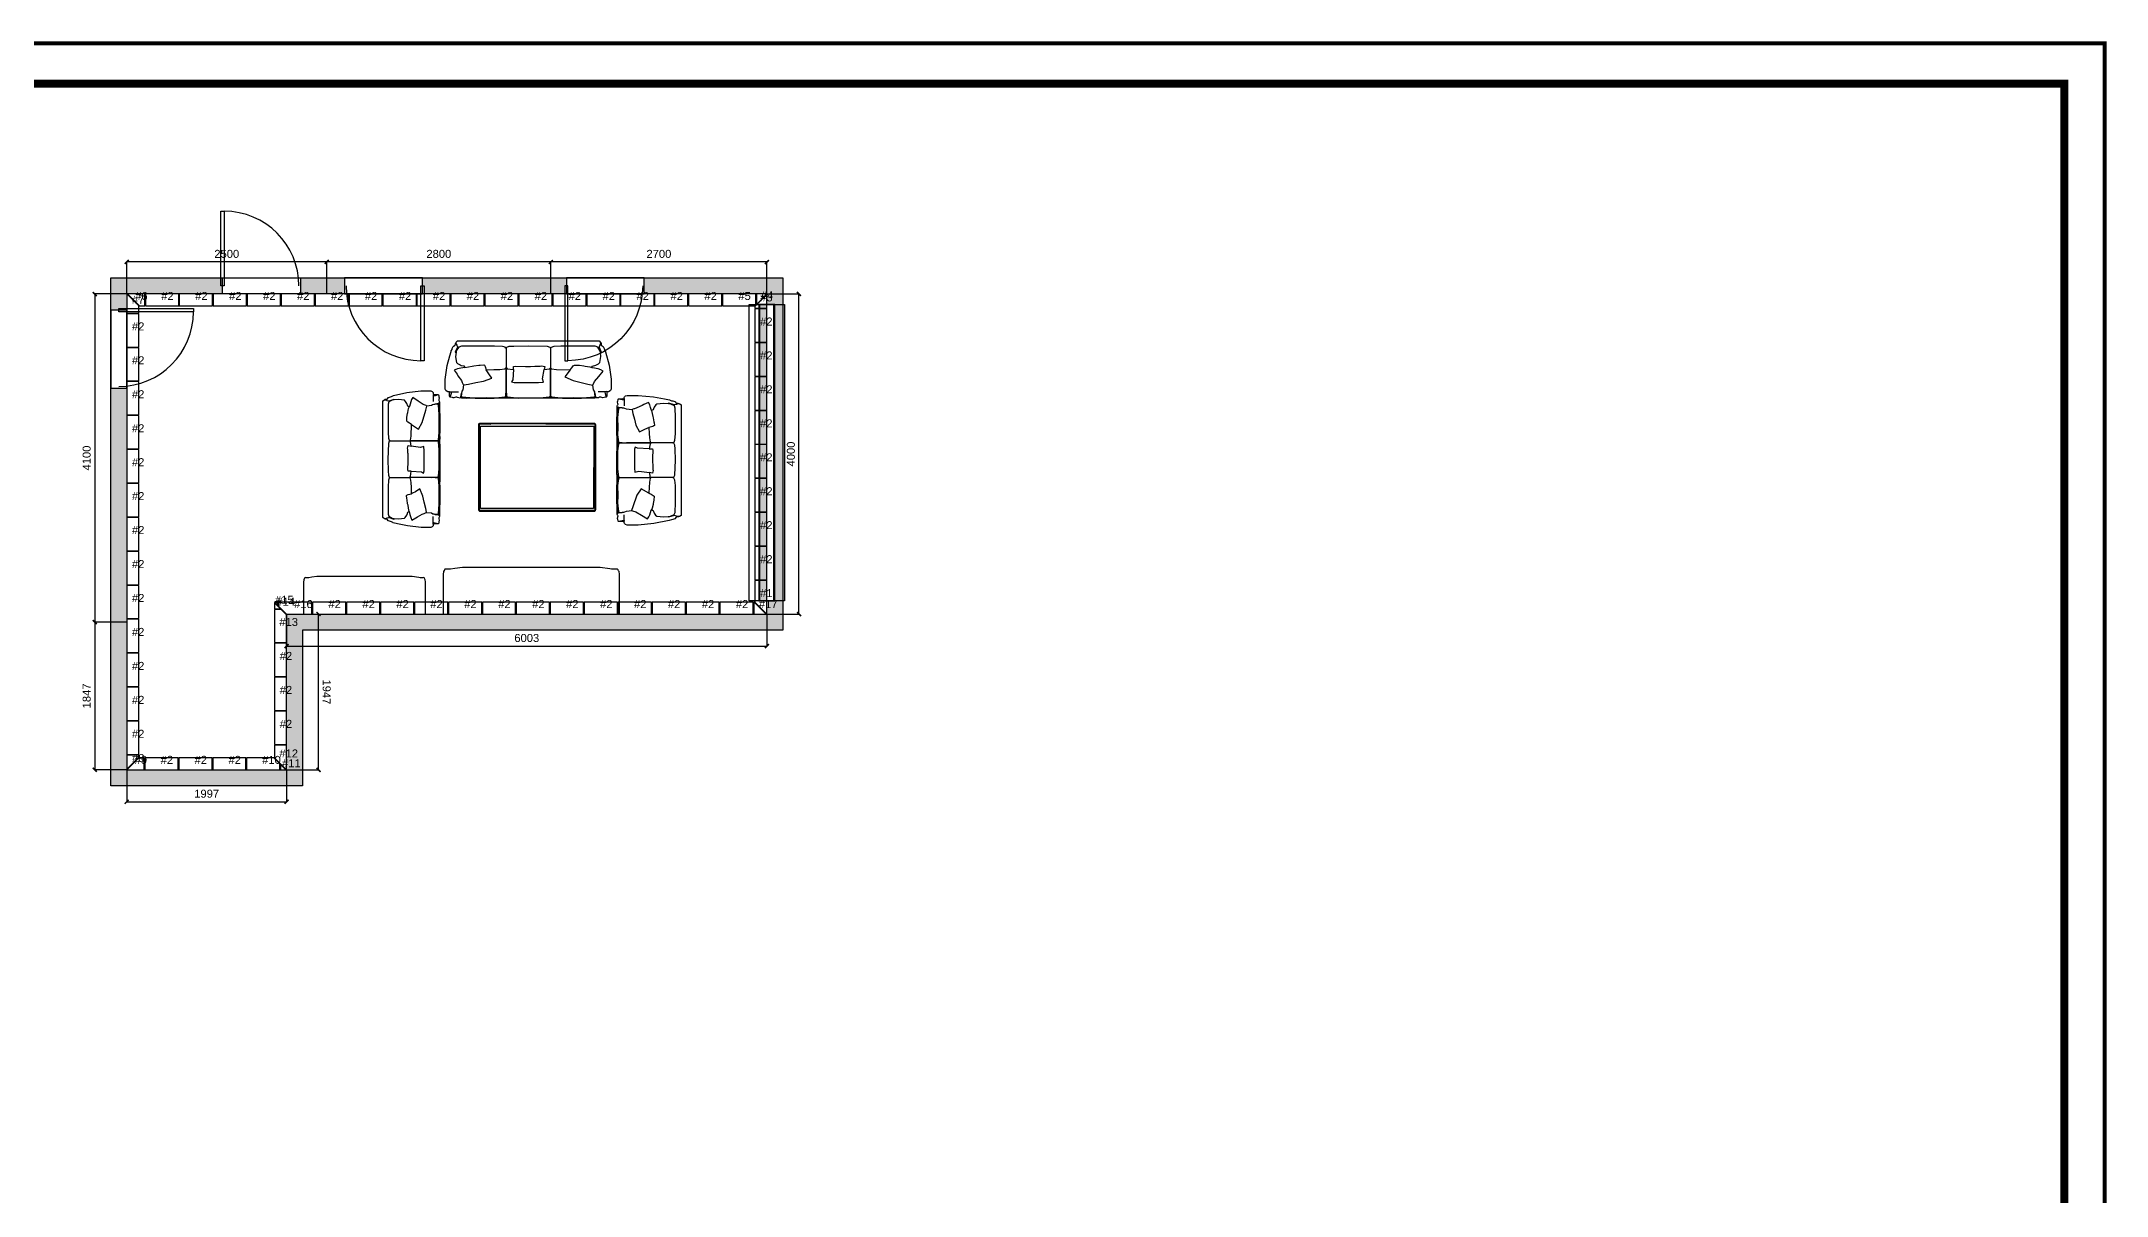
# Model space of a CAD drawing. Header units: inches. Extents: x -9450 to 207408, y -100115 to 6682.
# Drawn here: x 18190 to 27408, y -19963 to -14811 of the extents above; entities that cross this region are included whole.
import ezdxf

# ---------------------------------------------------------------- set-up
doc = ezdxf.new("R2010")
doc.units = ezdxf.units.IN
doc.header["$MEASUREMENT"] = 0
for name, color, linetype in [('A.     05 建筑窗', 5, 'Continuous'), ('furniture', 5, 'Continuous'), ('hole', 5, 'Continuous'), ('LAYER2', 2, 'Continuous')]:
    doc.layers.add(name, color=color, linetype=linetype)
doc.layers.add('图纸外框', color=7, linetype='Continuous', lineweight=80)
doc.styles.get("Standard").update_dxf_attribs({"font": 'arial.ttf'})
doc.dimstyles.new('DimStyle', dxfattribs={"dimtxt": 100, "dimasz": 50, "dimexe": 0.18, "dimexo": 0.0625, "dimgap": 50, "dimtad": 1, "dimdec": 0, "dimzin": 0, "dimdsep": 46, "dimtxsty": 'Standard', "dimblk": 'ARCHTICK', "dimcen": 0.09, "dimadec": 0, "dimazin": 0, "dimtfac": 1, "dimtdec": 4, "dimtofl": 0, "dimtmove": 0, "dimatfit": 3, "dimfxl": 1, "dimtolj": 1, "dimtzin": 0, "dimarcsym": 0})

# ---------------------------------------------------------------- blocks, each defined once
blk = doc.blocks.new('图框658')
at = {"color": 0}
for points in [[(-7172.9, 174.9, 17.5, 17.5, 0), (-7172.9, -9797.1, 17.5, 17.5, 0), (7172.9, -9797.1, 17.5, 17.5, 0), (7172.9, 174.9, 17.5, 17.5, 0)], [(-6998, 0, 35, 35, 0), (-6998, -9622.2, 35, 35, 0), (6998, -9622.2, 35, 35, 0), (6998, 0, 35, 35, 0)]]:
    blk.add_lwpolyline(points, format="xyseb", close=True, dxfattribs=at)
blk = doc.blocks.new('单图框')
at = {"layer": '图纸外框', "color": 7, "xscale": 0.10314960629921, "yscale": 0.10314960629921, "zscale": 0.03937007874016}
blk.add_blockref('图框658', (0, 0), dxfattribs=at)
blk = doc.blocks.new('_ArchTick')
at = {"color": 0, "linetype": 'ByBlock'}
blk.add_lwpolyline([(-0.5, -0.5, 0.4, 0.4, 0), (0.5, 0.5, 0.4, 0.4, 0)], format="xyseb", dxfattribs=at)
blk = doc.blocks.new('*D135')
at = {"color": 0, "linetype": 'ByBlock', "lineweight": -2}
for p, q in [((4000, 3373), (1300, 3373)), ((1300, 2973), (1300, 3373)), ((4000, 2973), (4000, 3373))]:
    blk.add_line(p, q, dxfattribs=at)
at = {"layer": 'Defpoints'}
for p in [(1300, 3373), (1300, 2973), (4000, 2973)]:
    blk.add_point(p, dxfattribs=at)
at = {"color": 0, "lineweight": -2, "xscale": 50, "yscale": 50, "zscale": 50, "rotation": 180}
blk.add_blockref('_ArchTick', (1300, 3373), dxfattribs=at)
at = {"color": 0, "lineweight": -2, "xscale": 50, "yscale": 50, "zscale": 50}
blk.add_blockref('_ArchTick', (4000, 3373), dxfattribs=at)
at = {"color": 0, "insert": (2650, 3423), "char_height": 100, "attachment_point": 8}
blk.add_mtext('2700', dxfattribs=at)
blk = doc.blocks.new('*D136')
at = {"color": 0, "linetype": 'ByBlock', "lineweight": -2}
for p, q in [((1300, 3373), (-1500, 3373)), ((-1500, 2973), (-1500, 3373)), ((1300, 2973), (1300, 3373))]:
    blk.add_line(p, q, dxfattribs=at)
at = {"layer": 'Defpoints'}
for p in [(-1500, 3373), (-1500, 2973), (1300, 2973)]:
    blk.add_point(p, dxfattribs=at)
at = {"color": 0, "lineweight": -2, "xscale": 50, "yscale": 50, "zscale": 50, "rotation": 180}
blk.add_blockref('_ArchTick', (-1500, 3373), dxfattribs=at)
at = {"color": 0, "lineweight": -2, "xscale": 50, "yscale": 50, "zscale": 50}
blk.add_blockref('_ArchTick', (1300, 3373), dxfattribs=at)
at = {"color": 0, "insert": (-100, 3423), "char_height": 100, "attachment_point": 8}
blk.add_mtext('2800', dxfattribs=at)
blk = doc.blocks.new('*D137')
at = {"color": 0, "linetype": 'ByBlock', "lineweight": -2}
for p, q in [((-1500, 3373), (-4000, 3373)), ((-4000, 2973), (-4000, 3373)), ((-1500, 2973), (-1500, 3373))]:
    blk.add_line(p, q, dxfattribs=at)
at = {"layer": 'Defpoints'}
for p in [(-4000, 3373), (-4000, 2973), (-1500, 2973)]:
    blk.add_point(p, dxfattribs=at)
at = {"color": 0, "lineweight": -2, "xscale": 50, "yscale": 50, "zscale": 50, "rotation": 180}
blk.add_blockref('_ArchTick', (-4000, 3373), dxfattribs=at)
at = {"color": 0, "lineweight": -2, "xscale": 50, "yscale": 50, "zscale": 50}
blk.add_blockref('_ArchTick', (-1500, 3373), dxfattribs=at)
at = {"color": 0, "insert": (-2750, 3423), "char_height": 100, "attachment_point": 8}
blk.add_mtext('2500', dxfattribs=at)
blk = doc.blocks.new('*D138')
at = {"color": 0, "linetype": 'ByBlock', "lineweight": -2}
for p, q in [((-4400, 2973), (-4400, -1127)), ((-4000, 2973), (-4400, 2973)), ((-4000, -1127), (-4400, -1127))]:
    blk.add_line(p, q, dxfattribs=at)
at = {"layer": 'Defpoints'}
for p in [(-4000, 2973), (-4400, -1127), (-4000, -1127)]:
    blk.add_point(p, dxfattribs=at)
at = {"color": 0, "lineweight": -2, "xscale": 50, "yscale": 50, "zscale": 50}
for p, rotation in [((-4400, 2973), 89.9999999999999), ((-4400, -1127), 270)]:
    blk.add_blockref('_ArchTick', p, dxfattribs=dict(at, rotation=rotation))
at = {"color": 0, "insert": (-4450, 923), "char_height": 100, "attachment_point": 8, "rotation": 90}
blk.add_mtext('4100', dxfattribs=at)
blk = doc.blocks.new('*D139')
at = {"color": 0, "linetype": 'ByBlock', "lineweight": -2}
for p, q in [((-4400, -1127), (-4400, -2973)), ((-4000, -1127), (-4400, -1127)), ((-4000, -2973), (-4400, -2973))]:
    blk.add_line(p, q, dxfattribs=at)
at = {"layer": 'Defpoints'}
for p in [(-4000, -1127), (-4400, -2973), (-4000, -2973)]:
    blk.add_point(p, dxfattribs=at)
at = {"color": 0, "lineweight": -2, "xscale": 50, "yscale": 50, "zscale": 50}
for p, rotation in [((-4400, -1127), 90), ((-4400, -2973), 270)]:
    blk.add_blockref('_ArchTick', p, dxfattribs=dict(at, rotation=rotation))
at = {"color": 0, "insert": (-4450, -2050), "char_height": 100, "attachment_point": 8, "rotation": 90}
blk.add_mtext('1847', dxfattribs=at)
blk = doc.blocks.new('*D140')
at = {"color": 0, "linetype": 'ByBlock', "lineweight": -2}
for p, q in [((-4000, -2973), (-4000, -3373)), ((-2003, -2973), (-2003, -3373)), ((-4000, -3373), (-2003, -3373))]:
    blk.add_line(p, q, dxfattribs=at)
at = {"layer": 'Defpoints'}
for p in [(-4000, -2973), (-2003, -2973), (-2003, -3373)]:
    blk.add_point(p, dxfattribs=at)
at = {"color": 0, "lineweight": -2, "xscale": 50, "yscale": 50, "zscale": 50}
for p, rotation in [((-4000, -3373), 180), ((-2003, -3373), 360)]:
    blk.add_blockref('_ArchTick', p, dxfattribs=dict(at, rotation=rotation))
at = {"color": 0, "insert": (-3001, -3323), "char_height": 100, "attachment_point": 8}
blk.add_mtext('1997', dxfattribs=at)
blk = doc.blocks.new('*D141')
at = {"color": 0, "linetype": 'ByBlock', "lineweight": -2}
for p, q in [((-2003, -1027), (-1603, -1027)), ((-1603, -2973), (-1603, -1027)), ((-2003, -2973), (-1603, -2973))]:
    blk.add_line(p, q, dxfattribs=at)
at = {"layer": 'Defpoints'}
for p in [(-2003, -1027), (-1603, -1027), (-2003, -2973)]:
    blk.add_point(p, dxfattribs=at)
at = {"color": 0, "lineweight": -2, "xscale": 50, "yscale": 50, "zscale": 50}
for p, rotation in [((-1603, -1027), 90.0000000000001), ((-1603, -2973), 270)]:
    blk.add_blockref('_ArchTick', p, dxfattribs=dict(at, rotation=rotation))
at = {"color": 0, "insert": (-1553, -2000), "char_height": 100, "attachment_point": 8, "rotation": 270}
blk.add_mtext('1947', dxfattribs=at)
blk = doc.blocks.new('*D142')
at = {"color": 0, "linetype": 'ByBlock', "lineweight": -2}
for p, q in [((-2003, -1027), (-2003, -1427)), ((4000, -1027), (4000, -1427)), ((-2003, -1427), (4000, -1427))]:
    blk.add_line(p, q, dxfattribs=at)
at = {"layer": 'Defpoints'}
for p in [(-2003, -1027), (4000, -1027), (4000, -1427)]:
    blk.add_point(p, dxfattribs=at)
at = {"color": 0, "lineweight": -2, "xscale": 50, "yscale": 50, "zscale": 50, "rotation": 180}
blk.add_blockref('_ArchTick', (-2003, -1427), dxfattribs=at)
at = {"color": 0, "lineweight": -2, "xscale": 50, "yscale": 50, "zscale": 50}
blk.add_blockref('_ArchTick', (4000, -1427), dxfattribs=at)
at = {"color": 0, "insert": (999, -1377), "char_height": 100, "attachment_point": 8}
blk.add_mtext('6003', dxfattribs=at)
blk = doc.blocks.new('*D143')
at = {"color": 0, "linetype": 'ByBlock', "lineweight": -2}
for p, q in [((4000, 2973), (4400, 2973)), ((4400, -1027), (4400, 2973)), ((4000, -1027), (4400, -1027))]:
    blk.add_line(p, q, dxfattribs=at)
at = {"layer": 'Defpoints'}
for p in [(4000, 2973), (4400, 2973), (4000, -1027)]:
    blk.add_point(p, dxfattribs=at)
at = {"color": 0, "lineweight": -2, "xscale": 50, "yscale": 50, "zscale": 50}
for p, rotation in [((4400, 2973), 90), ((4400, -1027), 270)]:
    blk.add_blockref('_ArchTick', p, dxfattribs=dict(at, rotation=rotation))
at = {"color": 0, "insert": (4350, 973), "char_height": 100, "attachment_point": 8, "rotation": 90}
blk.add_mtext('4000', dxfattribs=at)
blk = doc.blocks.new('窗户')
at = {"color": 5}
for p, q in [((-600, 28.4), (600, 28.4)), ((-600, -28.4), (600, -28.4))]:
    blk.add_line(p, q, dxfattribs=at)
blk.add_lwpolyline([(-600, 71.6), (600, 71.6), (600, -71.6), (-600, -71.6)], close=True, dxfattribs=at)
at = {"layer": 'A.     05 建筑窗'}
blk.add_line((-600, 0), (600, 0), dxfattribs=at)
blk = doc.blocks.new('单开门')
at = {"layer": 'LAYER2'}
for p, q in [((-380, 0), (-380, 700)), ((-380, 700), (-350, 700)), ((-350, 700), (-350, 0)), ((-350, 0), (-380, 0))]:
    blk.add_line(p, q, dxfattribs=at)
blk.add_arc((-350, 0), 700, 0, 90, dxfattribs=at)
blk = doc.blocks.new('沙发顶视')
at = {"color": 3, "linetype": 'ByBlock'}
for p, q in [((-2.653, 0.647), (-2.613, 0.847)), ((-2.613, 0.847), (-2.603, 0.87)), ((-2.603, 0.87), (-2.579, 0.933)), ((-2.579, 0.933), (-2.57, 0.98)), ((-2.57, 0.98), (-2.54, 1.073)), ((-2.54, 1.073), (-2.53, 1.087)), ((-2.53, 1.087), (-2.47, 1.13)), ((-2.47, 1.13), (-2.465, 1.191)), ((-2.397, 1.043), (-2.47, 0.823)), ((-2.47, 0.823), (-2.47, 0.813)), ((-2.47, 0.813), (-2.463, 0.807)), ((-2.465, 1.191), (-2.463, 1.217)), ((-2.463, 1.217), (-2.45, 1.25)), ((-2.463, 0.807), (-2.442, 0.807)), ((-2.442, 0.807), (-2.457, 0.603)), ((-2.45, 1.25), (-2.443, 1.27)), ((-2.446, 1.25), (-2.443, 1.19)), ((-2.443, 1.27), (-2.417, 1.313)), ((-2.443, 1.19), (-2.417, 1.137)), ((-2.423, 0.907), (-2.442, 0.807)), ((-2.35, 1.05), (-2.423, 0.907)), ((-2.417, 1.313), (-2.403, 1.33)), ((-2.417, 1.137), (-2.397, 1.063)), ((-2.403, 1.33), (2.4, 1.33)), ((-2.397, 1.063), (-2.397, 1.043)), ((-2.26, 1.087), (-2.35, 1.05)), ((-1.866, 1.09), (-2.26, 1.087)), ((-1.454, 1.09), (-1.866, 1.09)), ((-1.143, 1.09), (-1.454, 1.09)), ((-0.87, 1.073), (-1.143, 1.09)), ((-0.78, 1.037), (-0.87, 1.073)), ((-0.757, 0.99), (-0.78, 1.037)), ((-0.751, 0.995), (-0.753, 0.11)), ((-0.734, 1.034), (-0.751, 0.995)), ((-0.657, 1.067), (-0.734, 1.034)), ((-0.49, 1.082), (-0.657, 1.067)), ((0, 1.097), (-0.49, 1.082)), ((0.647, 1.073), (0, 1.097)), ((0.74, 1.033), (0.647, 1.073)), ((0.753, 0.99), (0.74, 1.033)), ((0.775, 1.034), (0.753, 1)), ((0.753, 1), (0.753, 0.09)), ((0.867, 1.073), (0.775, 1.034)), ((1.1, 1.09), (0.867, 1.073)), ((1.434, 1.09), (1.1, 1.09)), ((1.828, 1.09), (1.434, 1.09)), ((2.26, 1.087), (1.828, 1.09)), ((2.353, 1.047), (2.26, 1.087)), ((2.423, 0.893), (2.353, 1.047)), ((2.417, 1.143), (2.393, 1.06)), ((2.393, 1.06), (2.393, 1.043)), ((2.393, 1.043), (2.467, 0.813)), ((2.4, 1.33), (2.443, 1.263)), ((2.437, 1.18), (2.417, 1.143)), ((2.44, 0.8), (2.423, 0.893)), ((2.443, 1.247), (2.437, 1.18)), ((2.443, 0.803), (2.439, 0.807)), ((2.453, 0.607), (2.44, 0.8)), ((2.443, 1.263), (2.46, 1.22)), ((2.46, 0.807), (2.443, 0.803)), ((2.46, 1.22), (2.467, 1.13)), ((2.467, 0.813), (2.46, 0.807)), ((2.467, 1.13), (2.537, 1.073)), ((2.537, 1.073), (2.567, 0.98)), ((2.567, 0.98), (2.577, 0.93)), ((2.577, 0.93), (2.613, 0.833)), ((2.613, 0.833), (2.74, 0.21)), ((-2.81, -0.443), (-2.747, 0.19)), ((-2.747, 0.19), (-2.653, 0.647)), ((-2.393, 0.039), (-2.503, -0.013)), ((-2.457, 0.603), (-2.423, 0.333)), ((-2.423, 0.333), (-2.393, 0.29)), ((-2.393, 0.29), (-2.301, 0.222)), ((-2.277, 0.073), (-2.393, 0.039)), ((-2.301, 0.222), (-2.273, 0.203)), ((-2.15, 0.107), (-2.277, 0.073)), ((-2.273, 0.203), (-2.18, 0.177)), ((-2.18, 0.177), (-2.15, 0.107)), ((-2.15, 0.107), (-2.022, 0.142)), ((-2.022, 0.142), (-1.897, 0.163)), ((-1.897, 0.163), (-1.84, 0.18)), ((-1.84, 0.18), (-1.667, 0.207)), ((-1.667, 0.207), (-1.623, 0.217)), ((-1.623, 0.217), (-1.5, 0.227)), ((-1.5, 0.227), (-1.483, 0.21)), ((-1.483, 0.21), (-1.457, 0.157)), ((-1.457, 0.157), (-1.457, 0.157)), ((-1.457, 0.157), (-1.42, 0.003)), ((-1.42, 0.003), (-1.163, 0.007)), ((-1.405, -0.047), (-1.42, 0.003)), ((-1.163, 0.007), (-0.966, 0.019)), ((-0.966, 0.019), (-0.79, 0.05)), ((-0.79, 0.05), (-0.753, 0.11)), ((-0.753, 0.11), (-0.71, 0.05)), ((-0.75, -0.927), (-0.753, 0.11)), ((-0.747, 0.11), (-0.75, -0.927)), ((-0.71, 0.05), (-0.497, 0.013)), ((-0.497, 0.013), (-0.517, -0.467)), ((-0.497, 0.013), (-0.495, 0.148)), ((-0.495, 0.148), (-0.433, 0.167)), ((-0.433, 0.167), (-0.097, 0.153)), ((-0.097, 0.153), (0.07, 0.153)), ((0.07, 0.153), (0.22, 0.16)), ((0.22, 0.16), (0.26, 0.167)), ((0.26, 0.167), (0.397, 0.167)), ((0.397, 0.167), (0.447, 0.18)), ((0.447, 0.18), (0.557, 0.153)), ((0.48, -0.413), (0.533, 0.02)), ((0.557, 0.153), (0.533, 0.02)), ((0.533, 0.02), (0.72, 0.043)), ((0.72, 0.043), (0.753, 0.09)), ((0.747, -1.21), (0.747, 0.081)), ((0.753, 0.09), (0.783, 0.05)), ((0.753, 0.09), (0.757, -1.213)), ((0.783, 0.05), (0.95, 0.02)), ((0.95, 0.02), (1.42, 0.003)), ((1.422, 0.004), (1.237, -0.32)), ((1.42, 0.003), (1.422, 0.004)), ((1.422, 0.004), (1.473, 0.097)), ((1.473, 0.097), (1.523, 0.177)), ((1.523, 0.177), (1.563, 0.22)), ((1.563, 0.22), (1.73, 0.21)), ((1.73, 0.21), (1.877, 0.18)), ((1.877, 0.18), (1.923, 0.174)), ((1.923, 0.174), (2.077, 0.133)), ((2.077, 0.133), (2.143, 0.107)), ((2.142, 0.108), (2.174, 0.17)), ((2.167, 0.093), (2.142, 0.108)), ((2.36, 0.037), (2.167, 0.093)), ((2.174, 0.17), (2.29, 0.217)), ((2.29, 0.217), (2.377, 0.277)), ((2.45, -0.007), (2.36, 0.037)), ((2.377, 0.277), (2.42, 0.33)), ((2.42, 0.33), (2.453, 0.607)), ((2.74, 0.21), (2.807, -0.44)), ((-2.81, -0.893), (-2.81, -0.443)), ((-2.503, -0.013), (-2.41, -0.203)), ((-2.41, -0.203), (-2.377, -0.283)), ((-2.377, -0.283), (-2.263, -0.49)), ((-2.263, -0.49), (-2.232, -0.592)), ((-2.232, -0.592), (-2.22, -0.613)), ((-2.22, -0.613), (-2.198, -0.684)), ((-2.187, -0.697), (-2.213, -0.923)), ((-2.198, -0.684), (-2.184, -0.693)), ((-2.184, -0.693), (-2.027, -0.66)), ((-2.027, -0.66), (-1.773, -0.59)), ((-1.773, -0.59), (-1.517, -0.533)), ((-1.517, -0.533), (-1.227, -0.383)), ((-1.337, -0.193), (-1.405, -0.047)), ((-1.227, -0.383), (-1.337, -0.193)), ((-1.227, -0.383), (-1.227, -0.383)), ((-0.517, -0.467), (-0.57, -0.56)), ((-0.57, -0.56), (-0.477, -0.593)), ((-0.477, -0.593), (0.344, -0.592)), ((0.344, -0.592), (0.515, -0.574)), ((0.515, -0.574), (0.48, -0.413)), ((1.237, -0.32), (1.513, -0.5)), ((1.513, -0.5), (2.013, -0.663)), ((2.013, -0.663), (2.183, -0.717)), ((2.18, -0.707), (2.2, -0.678)), ((2.2, -0.678), (2.243, -0.537)), ((2.243, -0.537), (2.387, -0.307)), ((2.387, -0.307), (2.537, -0.057)), ((2.537, -0.057), (2.45, -0.007)), ((2.807, -0.44), (2.807, -0.897)), ((-2.783, -0.963), (-2.81, -0.893)), ((-2.74, -1.007), (-2.783, -0.963)), ((-2.717, -1.013), (-2.74, -1.007)), ((-2.667, -1.013), (-2.717, -1.013)), ((-2.66, -1.02), (-2.667, -1.013)), ((-2.667, -1.013), (-2.363, -1.013)), ((-2.667, -1.08), (-2.66, -1.02)), ((-2.663, -1.213), (-2.667, -1.08)), ((-2.653, -1.237), (-2.663, -1.213)), ((-2.653, -1.253), (-2.653, -1.237)), ((-2.643, -1.263), (-2.653, -1.253)), ((-2.653, -1.253), (-2.653, -1.253)), ((-2.613, -1.103), (-2.643, -1.233)), ((-2.643, -1.233), (-2.643, -1.263)), ((-2.623, -1.27), (-2.643, -1.263)), ((-2.563, -1.277), (-2.623, -1.27)), ((-2.603, -1.027), (-2.613, -1.103)), ((-2.597, -1.013), (-2.603, -1.027)), ((-2.537, -1.29), (-2.563, -1.277)), ((-2.527, -1.293), (-2.537, -1.29)), ((-2.514, -1.29), (-2.527, -1.293)), ((-2.453, -1.273), (-2.514, -1.29)), ((-2.417, -1.27), (-2.453, -1.273)), ((-2.39, -1.287), (-2.417, -1.27)), ((-2.353, -1.3), (-2.39, -1.287)), ((-2.223, -1.307), (-2.353, -1.3)), ((-2.327, -1.29), (-2.273, -1.26)), ((-2.327, -1.29), (-2.27, -1.263)), ((-2.27, -1.1), (-2.287, -1.243)), ((-2.287, -1.243), (-2.247, -1.29)), ((-2.25, -1.033), (-2.27, -1.1)), ((-2.243, -0.987), (-2.267, -1.213)), ((-2.267, -1.213), (-2.233, -1.253)), ((-2.243, -0.987), (-2.25, -1.033)), ((-2.247, -1.29), (-2.083, -1.307)), ((-2.213, -0.923), (-2.243, -0.987)), ((-2.233, -1.253), (-1.857, -1.29)), ((-2.18, -1.307), (-2.223, -1.307)), ((-1.983, -1.307), (-2.18, -1.307)), ((-1.793, -1.323), (-1.983, -1.307)), ((-1.857, -1.29), (-1.407, -1.28)), ((-1.153, -1.323), (-1.793, -1.323)), ((-1.407, -1.28), (-1.097, -1.29)), ((-0.973, -1.307), (-1.153, -1.323)), ((-1.097, -1.29), (-0.793, -1.253)), ((-0.923, -1.31), (-0.973, -1.307)), ((-0.897, -1.31), (-0.923, -1.31)), ((-0.78, -1.29), (-0.917, -1.3)), ((-0.917, -1.3), (-0.813, -1.29)), ((-0.873, -1.31), (-0.897, -1.31)), ((-0.473, -1.31), (-0.873, -1.31)), ((-0.793, -1.253), (-0.76, -1.213)), ((-0.75, -1.26), (-0.78, -1.29)), ((-0.76, -1.213), (-0.75, -0.927)), ((-0.753, -1.103), (-0.75, -1.26)), ((-0.75, -0.927), (-0.74, -1.213)), ((-0.747, -1.103), (-0.75, -1.26)), ((-0.75, -1.26), (-0.72, -1.29)), ((-0.74, -1.213), (-0.7, -1.257)), ((-0.72, -1.29), (-0.58, -1.3)), ((-0.7, -1.257), (-0.403, -1.29)), ((-0.333, -1.323), (-0.473, -1.31)), ((-0.403, -1.29), (0.39, -1.29)), ((0.437, -1.317), (-0.333, -1.323)), ((0.39, -1.29), (0.717, -1.25)), ((0.443, -1.313), (0.437, -1.317)), ((0.818, -1.307), (0.443, -1.313)), ((0.733, -1.283), (0.587, -1.3)), ((0.587, -1.3), (0.727, -1.29)), ((0.717, -1.25), (0.747, -1.21)), ((0.727, -1.29), (0.733, -1.283)), ((0.75, -1.263), (0.733, -1.283)), ((0.747, -1.21), (0.75, -1.263)), ((0.757, -1.213), (0.75, -1.263)), ((0.75, -1.263), (0.77, -1.287)), ((0.757, -1.213), (0.8, -1.257)), ((0.77, -1.287), (0.913, -1.3)), ((0.777, -1.29), (0.77, -1.287)), ((0.825, -1.294), (0.777, -1.29)), ((0.8, -1.257), (1.1, -1.29)), ((0.823, -1.31), (0.818, -1.307)), ((0.879, -1.31), (0.823, -1.31)), ((0.877, -1.3), (0.825, -1.294)), ((0.913, -1.3), (0.877, -1.3)), ((0.927, -1.31), (0.879, -1.31)), ((0.957, -1.307), (0.927, -1.31)), ((1.163, -1.323), (0.957, -1.307)), ((1.1, -1.29), (1.537, -1.28)), ((1.797, -1.323), (1.163, -1.323)), ((1.537, -1.28), (1.85, -1.29)), ((1.987, -1.307), (1.797, -1.323)), ((1.85, -1.29), (2.223, -1.254)), ((2.183, -1.307), (1.987, -1.307)), ((2.083, -1.307), (2.09, -1.3)), ((2.09, -1.3), (2.117, -1.297)), ((2.117, -1.297), (2.243, -1.29)), ((2.21, -0.923), (2.18, -0.707)), ((2.303, -1.303), (2.183, -1.307)), ((2.24, -0.983), (2.21, -0.923)), ((2.223, -1.254), (2.263, -1.213)), ((2.248, -1.037), (2.24, -0.983)), ((2.263, -1.213), (2.24, -0.983)), ((2.243, -1.29), (2.283, -1.247)), ((2.267, -1.1), (2.248, -1.037)), ((2.283, -1.247), (2.267, -1.1)), ((2.33, -1.293), (2.27, -1.26)), ((2.35, -1.3), (2.303, -1.303)), ((2.38, -1.29), (2.35, -1.3)), ((2.575, -1.013), (2.365, -1.013)), ((2.413, -1.27), (2.38, -1.29)), ((2.453, -1.273), (2.413, -1.27)), ((2.527, -1.293), (2.453, -1.273)), ((2.563, -1.277), (2.527, -1.293)), ((2.623, -1.267), (2.563, -1.277)), ((2.597, -1.017), (2.575, -1.013)), ((2.597, -1.019), (2.593, -1.013)), ((2.647, -1.01), (2.597, -1.017)), ((2.61, -1.103), (2.597, -1.019)), ((2.64, -1.23), (2.61, -1.103)), ((2.63, -1.263), (2.623, -1.267)), ((2.64, -1.263), (2.63, -1.263)), ((2.64, -1.263), (2.64, -1.23)), ((2.65, -1.253), (2.64, -1.263)), ((2.657, -1.02), (2.647, -1.01)), ((2.66, -1.213), (2.65, -1.237)), ((2.65, -1.237), (2.65, -1.253)), ((2.713, -1.013), (2.657, -1.02)), ((2.663, -1.013), (2.657, -1.02)), ((2.657, -1.02), (2.66, -1.213)), ((2.727, -1.01), (2.663, -1.013)), ((2.737, -1.007), (2.713, -1.013)), ((2.78, -0.963), (2.737, -1.007)), ((2.807, -0.897), (2.78, -0.963))]:
    blk.add_line(p, q, dxfattribs=at)
blk = doc.blocks.new('桌顶视')
at = {"linetype": 'Continuous'}
for p, q in [((-3.41, 1.713), (-3.4, 1.737)), ((-3.407, -1.723), (-3.41, 1.713)), ((-3.393, 1.75), (-3.367, 1.76)), ((-3.367, 1.76), (-3.393, 1.75)), ((-3.367, 1.76), (-3.393, 1.75)), ((-3.367, 1.76), (3.367, 1.76)), ((3.367, 1.76), (-3.367, 1.76)), ((3.367, 1.76), (-3.367, 1.76)), ((-3.367, 1.76), (3.367, 1.76)), ((3.367, 1.76), (-3.367, 1.76)), ((-3.367, 1.76), (3.367, 1.76)), ((3.367, 1.76), (-3.367, 1.76)), ((3.367, 1.76), (3.397, 1.75)), ((3.367, 1.76), (3.397, 1.75)), ((3.367, 1.76), (3.397, 1.75)), ((3.367, 1.76), (3.397, 1.75)), ((3.367, 1.76), (3.397, 1.75)), ((3.397, 1.75), (3.41, 1.71)), ((3.397, 1.75), (3.41, 1.71)), ((3.397, 1.75), (3.41, 1.71)), ((3.397, 1.75), (3.41, 1.71)), ((3.397, 1.75), (3.41, 1.71)), ((3.41, 1.71), (3.41, -1.703)), ((3.41, 1.71), (3.41, -1.703)), ((3.41, 1.71), (3.41, -1.703)), ((3.41, 1.71), (3.41, -1.703)), ((3.41, 1.71), (3.41, -1.703)), ((-3.397, -1.75), (-3.407, -1.723)), ((-3.37, -1.76), (-3.397, -1.75)), ((-3.37, -1.76), (3.37, -1.76)), ((3.37, -1.76), (-3.37, -1.76)), ((3.37, -1.76), (3.4, -1.747)), ((3.4, -1.747), (3.37, -1.76)), ((3.4, -1.747), (3.41, -1.703)), ((3.41, -1.703), (3.4, -1.747))]:
    blk.add_line(p, q, dxfattribs=at)
at = {"linetype": 'ByBlock'}
blk.add_line((-3.4, 1.737), (-3.393, 1.75), dxfattribs=at)
blk.add_lwpolyline([(-3.4, 1.737), (-3.41, 1.713), (-3.407, -1.723), (-3.397, -1.75), (-3.37, -1.76), (3.37, -1.76), (3.4, -1.747), (3.41, -1.703), (3.41, 1.71), (3.397, 1.75), (3.367, 1.76), (-3.367, 1.76), (-3.393, 1.75)])
at = {"linetype": 'Continuous'}
for points in [[(-3.353, 1.74), (3.353, 1.74), (3.38, 1.73), (3.39, 1.703), (3.39, -1.707), (3.377, -1.733), (3.343, -1.743), (2.703, -1.74), (3.357, -1.74), (3.38, -1.73), (3.39, -1.703), (3.39, 1.703), (3.383, 1.723), (3.373, 1.733), (3.353, 1.74), (-3.35, 1.74), (-3.377, 1.73), (-3.39, 1.703), (-3.39, -1.703), (-3.38, -1.73), (-3.357, -1.74), (-0.5, -1.743), (-3.347, -1.743), (-3.377, -1.733), (-3.39, -1.703), (-3.39, 1.703), (-3.38, 1.73), (-3.353, 1.74)], [(-3.303, 1.657), (3.303, 1.657), (3.307, -1.657), (-3.307, -1.657), (-3.303, 1.657)]]:
    blk.add_lwpolyline(points, dxfattribs=at)
blk = doc.blocks.new('柜橱顶视')
blk.add_lwpolyline([(3.407, 0.798), (-3.403, 0.798), (-3.407, 0.798), (-3.407, -0.565), (-3.397, -0.658), (-3.377, -0.682), (-3.36, -0.702), (-3.36, -0.718), (-3.34, -0.742), (-3.29, -0.745), (-3.247, -0.735), (-3.11, -0.738), (-3.043, -0.748), (-2.66, -0.798), (2.663, -0.798), (2.95, -0.765), (3.123, -0.735), (3.26, -0.738), (3.287, -0.745), (3.337, -0.742), (3.357, -0.722), (3.357, -0.705), (3.367, -0.692), (3.4, -0.658), (3.41, -0.558), (3.41, 0.798)])
blk = doc.blocks.new('房间1房间1A_128886_133110_128886#1contour带名字')
at = {"color": 9}
blk.add_lwpolyline([(4247, -2309), (4247, -2579), (4393, -2725), (4397, -2725), (4397, -2309)], close=True, dxfattribs=at)
blk.add_text('#1', height=100).set_placement((4312, -2517))
blk = doc.blocks.new('房间1房间1A_128886_133110_128886#2contour带名字')
at = {"color": 9}
for points in [[(-3370, 1121), (-2954, 1121), (-2954, 1271), (-3370, 1271)], [(-2946, 1121), (-2530, 1121), (-2530, 1271), (-2946, 1271)], [(-2522, 1121), (-2106, 1121), (-2106, 1271), (-2522, 1271)], [(-2098, 1121), (-1681, 1121), (-1681, 1271), (-2098, 1271)], [(-1673, 1121), (-1257, 1121), (-1257, 1271), (-1673, 1271)], [(-1249, 1121), (-833, 1121), (-833, 1271), (-1249, 1271)], [(-825, 1121), (-409, 1121), (-409, 1271), (-825, 1271)], [(-401, 1121), (16, 1121), (16, 1271), (-401, 1271)], [(24, 1121), (440, 1121), (440, 1271), (24, 1271)], [(448, 1121), (864, 1121), (864, 1271), (448, 1271)], [(872, 1121), (1289, 1121), (1289, 1271), (872, 1271)], [(1297, 1121), (1713, 1121), (1713, 1271), (1297, 1271)], [(1721, 1121), (2137, 1121), (2137, 1271), (1721, 1271)], [(2145, 1121), (2561, 1121), (2561, 1271), (2145, 1271)], [(2569, 1121), (2986, 1121), (2986, 1271), (2569, 1271)], [(2994, 1121), (3410, 1121), (3410, 1271), (2994, 1271)], [(3418, 1121), (3834, 1121), (3834, 1271), (3418, 1271)], [(4247, 1085), (4247, 669), (4397, 669), (4397, 1085)], [(-3453, 608), (-3453, 1024), (-3603, 1024), (-3603, 608)], [(-3453, 184), (-3453, 600), (-3603, 600), (-3603, 184)], [(4247, 661), (4247, 245), (4397, 245), (4397, 661)], [(-3453, -241), (-3453, 176), (-3603, 176), (-3603, -241)], [(4247, 237), (4247, -180), (4397, -180), (4397, 237)], [(-3453, -665), (-3453, -249), (-3603, -249), (-3603, -665)], [(4247, -188), (4247, -604), (4397, -604), (4397, -188)], [(-3453, -1089), (-3453, -673), (-3603, -673), (-3603, -1089)], [(4247, -612), (4247, -1028), (4397, -1028), (4397, -612)], [(-3453, -1513), (-3453, -1097), (-3603, -1097), (-3603, -1513)], [(4247, -1036), (4247, -1452), (4397, -1452), (4397, -1036)], [(-3453, -1938), (-3453, -1521), (-3603, -1521), (-3603, -1938)], [(4247, -1460), (4247, -1877), (4397, -1877), (4397, -1460)], [(-3453, -2362), (-3453, -1946), (-3603, -1946), (-3603, -2362)], [(4247, -1885), (4247, -2301), (4397, -2301), (4397, -1885)], [(-3453, -2786), (-3453, -2370), (-3603, -2370), (-3603, -2786)], [(-864, -2579), (-1281, -2579), (-1281, -2729), (-864, -2729)], [(-440, -2579), (-856, -2579), (-856, -2729), (-440, -2729)], [(-16, -2579), (-432, -2579), (-432, -2729), (-16, -2729)], [(408, -2579), (-8, -2579), (-8, -2729), (408, -2729)], [(833, -2579), (416, -2579), (416, -2729), (833, -2729)], [(1257, -2579), (841, -2579), (841, -2729), (1257, -2729)], [(1681, -2579), (1265, -2579), (1265, -2729), (1681, -2729)], [(2105, -2579), (1689, -2579), (1689, -2729), (2105, -2729)], [(2530, -2579), (2113, -2579), (2113, -2729), (2530, -2729)], [(2954, -2579), (2538, -2579), (2538, -2729), (2954, -2729)], [(3378, -2579), (2962, -2579), (2962, -2729), (3378, -2729)], [(3802, -2579), (3386, -2579), (3386, -2729), (3802, -2729)], [(4227, -2579), (3810, -2579), (3810, -2729), (4227, -2729)], [(-3453, -3210), (-3453, -2794), (-3603, -2794), (-3603, -3210)], [(-1756, -3094), (-1756, -3510), (-1606, -3510), (-1606, -3094)], [(-3453, -3635), (-3453, -3218), (-3603, -3218), (-3603, -3635)], [(-1756, -3518), (-1756, -3935), (-1606, -3935), (-1606, -3518)], [(-3453, -4059), (-3453, -3643), (-3603, -3643), (-3603, -4059)], [(-3453, -4483), (-3453, -4067), (-3603, -4067), (-3603, -4483)], [(-1756, -3943), (-1756, -4359), (-1606, -4359), (-1606, -3943)], [(-2961, -4526), (-3377, -4526), (-3377, -4676), (-2961, -4676)], [(-2537, -4526), (-2953, -4526), (-2953, -4676), (-2537, -4676)], [(-2113, -4526), (-2529, -4526), (-2529, -4676), (-2113, -4676)]]:
    blk.add_lwpolyline(points, close=True, dxfattribs=at)
for p in [(-3172, 1196), (-2748, 1196), (-2324, 1196), (-1899, 1196), (-1475, 1196), (-1051, 1196), (-627, 1196), (-202, 1196), (222, 1196), (646, 1196), (1070, 1196), (1495, 1196), (1919, 1196), (2343, 1196), (2767, 1196), (3192, 1196), (3616, 1196), (-3538, 816), (4312, 877), (4312, 453), (-3538, 392), (-3538, -32), (4312, 29), (-3538, -457), (4312, -396), (4312, -820), (-3538, -881), (-3538, -1305), (4312, -1244), (-3538, -1729), (4312, -1668), (-3538, -2154), (4312, -2093), (-3538, -2578), (-1083, -2654), (-658, -2654), (-234, -2654), (190, -2654), (614, -2654), (1039, -2654), (1463, -2654), (1887, -2654), (2312, -2654), (2736, -2654), (3160, -2654), (3584, -2654), (4009, -2654), (-3538, -3002), (-3538, -3427), (-1691, -3302), (-3538, -3851), (-1691, -3727), (-1691, -4151), (-3538, -4275), (-3179, -4601), (-2755, -4601), (-2331, -4601)]:
    blk.add_text('#2', height=100).set_placement(p)
blk = doc.blocks.new('房间1房间1A_128886_133110_128886#3contour带名字')
at = {"color": 9}
blk.add_lwpolyline([(4247, 1113), (4247, 1093), (4397, 1093), (4397, 1263)], close=True, dxfattribs=at)
blk.add_text('#3', height=100).set_placement((4312, 1178))
blk = doc.blocks.new('房间1房间1A_128886_133110_128886#4contour带名字')
at = {"color": 9}
blk.add_lwpolyline([(4266, 1140), (4397, 1271), (4266, 1271)], close=True, dxfattribs=at)
blk.add_text('#4', height=100).set_placement((4322, 1206))
blk = doc.blocks.new('房间1房间1A_128886_133110_128886#5contour带名字')
at = {"color": 9}
blk.add_lwpolyline([(3842, 1121), (4247, 1121), (4258, 1132), (4258, 1271), (3842, 1271)], close=True, dxfattribs=at)
blk.add_text('#5', height=100).set_placement((4040, 1196))
blk = doc.blocks.new('房间1房间1A_128886_133110_128886#6contour带名字')
at = {"color": 9}
blk.add_lwpolyline([(-3445, 1121), (-3378, 1121), (-3378, 1271), (-3595, 1271)], close=True, dxfattribs=at)
blk.add_text('#6', height=100).set_placement((-3497, 1196))
blk = doc.blocks.new('房间1房间1A_128886_133110_128886#7contour带名字')
at = {"color": 9}
blk.add_lwpolyline([(-3453, 1032), (-3453, 1121), (-3603, 1271), (-3603, 1032)], close=True, dxfattribs=at)
blk.add_text('#7', height=100).set_placement((-3538, 1152))
blk = doc.blocks.new('房间1房间1A_128886_133110_128886#8contour带名字')
at = {"color": 9}
blk.add_lwpolyline([(-3453, -4518), (-3453, -4491), (-3603, -4491), (-3603, -4668)], close=True, dxfattribs=at)
blk.add_text('#8', height=100).set_placement((-3538, -4579))
blk = doc.blocks.new('房间1房间1A_128886_133110_128886#9contour带名字')
at = {"color": 9}
blk.add_lwpolyline([(-3385, -4526), (-3453, -4526), (-3603, -4676), (-3385, -4676)], close=True, dxfattribs=at)
blk.add_text('#9', height=100).set_placement((-3504, -4601))
blk = doc.blocks.new('房间1房间1A_128886_133110_128886#10contour带名字')
at = {"color": 9}
blk.add_lwpolyline([(-1688, -4602), (-1764, -4526), (-2105, -4526), (-2105, -4676), (-1688, -4676)], close=True, dxfattribs=at)
blk.add_text('#10', height=100).set_placement((-1911, -4601))
blk = doc.blocks.new('房间1房间1A_128886_133110_128886#11contour带名字')
at = {"color": 9}
blk.add_lwpolyline([(-1680, -4610), (-1680, -4676), (-1614, -4676)], close=True, dxfattribs=at)
blk.add_text('#11', height=100).set_placement((-1662, -4643))
blk = doc.blocks.new('房间1房间1A_128886_133110_128886#12contour带名字')
at = {"color": 9}
blk.add_lwpolyline([(-1756, -4367), (-1756, -4526), (-1606, -4676), (-1606, -4367)], close=True, dxfattribs=at)
blk.add_text('#12', height=100).set_placement((-1696, -4521))
blk = doc.blocks.new('房间1房间1A_128886_133110_128886#13contour带名字')
at = {"color": 9}
blk.add_lwpolyline([(-1673, -2670), (-1756, -2670), (-1756, -3086), (-1606, -3086), (-1606, -2737)], close=True, dxfattribs=at)
blk.add_text('#13', height=100).set_placement((-1696, -2878))
blk = doc.blocks.new('房间1房间1A_128886_133110_128886#14contour带名字')
at = {"color": 9}
blk.add_lwpolyline([(-1756, -2587), (-1756, -2662), (-1681, -2662)], close=True, dxfattribs=at)
blk.add_text('#14', height=100).set_placement((-1734, -2625))
blk = doc.blocks.new('房间1房间1A_128886_133110_128886#15contour带名字')
at = {"color": 9}
blk.add_lwpolyline([(-1713, -2579), (-1756, -2579), (-1713, -2622)], close=True, dxfattribs=at)
blk.add_text('#15', height=100).set_placement((-1750, -2601))
blk = doc.blocks.new('房间1房间1A_128886_133110_128886#16contour带名字')
at = {"color": 9}
blk.add_lwpolyline([(-1289, -2579), (-1705, -2579), (-1705, -2630), (-1606, -2729), (-1289, -2729)], close=True, dxfattribs=at)
blk.add_text('#16', height=100).set_placement((-1512, -2654))
blk = doc.blocks.new('房间1房间1A_128886_133110_128886#17contour带名字')
at = {"color": 9}
blk.add_lwpolyline([(4239, -2579), (4235, -2579), (4235, -2729), (4389, -2729)], close=True, dxfattribs=at)
blk.add_text('#17', height=100).set_placement((4297, -2654))
blk = doc.blocks.new('房间1全部地板铺贴带名称')
for name in ['房间1房间1A_128886_133110_128886#2contour带名字', '房间1房间1A_128886_133110_128886#7contour带名字', '房间1房间1A_128886_133110_128886#6contour带名字', '房间1房间1A_128886_133110_128886#5contour带名字', '房间1房间1A_128886_133110_128886#3contour带名字', '房间1房间1A_128886_133110_128886#4contour带名字', '房间1房间1A_128886_133110_128886#1contour带名字', '房间1房间1A_128886_133110_128886#15contour带名字', '房间1房间1A_128886_133110_128886#14contour带名字', '房间1房间1A_128886_133110_128886#13contour带名字', '房间1房间1A_128886_133110_128886#16contour带名字', '房间1房间1A_128886_133110_128886#17contour带名字', '房间1房间1A_128886_133110_128886#8contour带名字', '房间1房间1A_128886_133110_128886#9contour带名字', '房间1房间1A_128886_133110_128886#10contour带名字', '房间1房间1A_128886_133110_128886#12contour带名字', '房间1房间1A_128886_133110_128886#11contour带名字']:
    blk.add_blockref(name, (-397, 1702))
blk = doc.blocks.new('房间1墙轮廓20170103101245963')
h = blk.add_hatch(color=9)
h.paths.add_polyline_path([(4000, 2973.3), (1300, 2973.3), (-1500, 2973.3), (-4000, 2973.3), (-4000, -1126.7), (-4000, -2973.3), (-2002.9, -2973.3), (-2002.9, -1026.7), (4000, -1026.7)])
h.paths.add_polyline_path([(4200, -1226.7), (-1802.9, -1226.7), (-1802.9, -3173.3), (-4200, -3173.3), (-4200, -1226.7), (-4200, 3173.3), (-1600, 3173.3), (1200, 3173.3), (4200, 3173.3)])
h.paths.add_polyline_path([(4100, 2840.5), (3900, 2840.5), (3900, -860.9), (4100, -860.9)])
h.paths.add_polyline_path([(-4200, 1797.5), (-4000, 1797.5), (-4000, 2771.5), (-4200, 2771.5)])
h.paths.add_polyline_path([(-2802.1, 2973.3), (-2802.1, 3173.3), (-1828.1, 3173.3), (-1828.1, 2973.3)])
h.paths.add_polyline_path([(-1279, 3173.3), (-1279, 2973.3), (-305, 2973.3), (-305, 3173.3)])
h.paths.add_polyline_path([(1493.5, 3173.3), (1493.5, 2973.3), (2467.5, 2973.3), (2467.5, 3173.3)])
for p, q in [((-4200, -1226.7), (-4200, 3173.3)), ((-4200, 3173.3), (-1600, 3173.3)), ((-1600, 3173.3), (1200, 3173.3)), ((1200, 3173.3), (4200, 3173.3)), ((4200, 3173.3), (4200, -1226.7)), ((-1500, 2973.3), (-4000, 2973.3)), ((-4000, 2973.3), (-4000, -1126.7)), ((1300, 2973.3), (-1500, 2973.3)), ((4000, 2973.3), (1300, 2973.3)), ((4000, -1026.7), (4000, 2973.3)), ((-2002.9, -2973.3), (-2002.9, -1026.7)), ((-2002.9, -1026.7), (4000, -1026.7)), ((-4200, -3173.3), (-4200, -1226.7)), ((-4000, -1126.7), (-4000, -2973.3)), ((4200, -1226.7), (-1802.9, -1226.7)), ((-1802.9, -1226.7), (-1802.9, -3173.3)), ((-4000, -2973.3), (-2002.9, -2973.3)), ((-1802.9, -3173.3), (-4200, -3173.3))]:
    blk.add_line(p, q)
at = {"layer": 'hole'}
for p, q in [((-2802.1, 2973.3), (-2802.1, 3173.3)), ((-2802.1, 3173.3), (-1828.1, 3173.3)), ((-2802.1, 2973.3), (-2802.1, 3173.3)), ((-2802.1, 3173.3), (-1828.1, 3173.3)), ((-1828.1, 3173.3), (-1828.1, 2973.3)), ((-1828.1, 3173.3), (-1828.1, 2973.3)), ((-1279, 3173.3), (-1279, 2973.3)), ((-305, 3173.3), (-1279, 3173.3)), ((-1279, 3173.3), (-1279, 2973.3)), ((-305, 3173.3), (-1279, 3173.3)), ((-305, 2973.3), (-305, 3173.3)), ((-305, 2973.3), (-305, 3173.3)), ((1493.5, 3173.3), (1493.5, 2973.3)), ((2467.5, 3173.3), (1493.5, 3173.3)), ((1493.5, 3173.3), (1493.5, 2973.3)), ((2467.5, 3173.3), (1493.5, 3173.3)), ((2467.5, 2973.3), (2467.5, 3173.3)), ((2467.5, 2973.3), (2467.5, 3173.3)), ((-1828.1, 2973.3), (-2802.1, 2973.3)), ((-1828.1, 2973.3), (-2802.1, 2973.3)), ((-1279, 2973.3), (-305, 2973.3)), ((-1279, 2973.3), (-305, 2973.3)), ((1493.5, 2973.3), (2467.5, 2973.3)), ((1493.5, 2973.3), (2467.5, 2973.3)), ((4100, 2840.5), (3900, 2840.5)), ((3900, 2840.5), (3900, -860.9)), ((4100, 2840.5), (3900, 2840.5)), ((3900, 2840.5), (3900, -860.9)), ((4100, -860.9), (4100, 2840.5)), ((4100, -860.9), (4100, 2840.5)), ((-4000, 2771.5), (-4200, 2771.5)), ((-4200, 2771.5), (-4200, 1797.5)), ((-4000, 2771.5), (-4200, 2771.5)), ((-4200, 2771.5), (-4200, 1797.5)), ((-4000, 1797.5), (-4000, 2771.5)), ((-4000, 1797.5), (-4000, 2771.5)), ((-4200, 1797.5), (-4000, 1797.5)), ((-4200, 1797.5), (-4000, 1797.5)), ((3900, -860.9), (4100, -860.9)), ((3900, -860.9), (4100, -860.9))]:
    blk.add_line(p, q, dxfattribs=at)
at = {"layer": 'furniture'}
for name, p, xscale, yscale, rotation in [('沙发顶视', (1017.7, 2025.9, -1414.4), 369.495604982206, 270.587713001096, 360), ('沙发顶视', (-441.4, 908.9, 44.6), 303.948825622776, 268.672951222277, 90), ('沙发顶视', (2524.8, 895.6, -2921.5), 288.431761565836, 303.533607889069, 270), ('桌顶视', (1128.4, 807.2, -1525.1), 213.681568914956, 310.681022727273, 180), ('柜橱顶视', (1054.9, -735.7, -1451.6), 323.1035621505, 364.438091062817, 180), ('柜橱顶视', (-1029, -791.2, 632.3), 223.326024099922, 294.909939249703, 180)]:
    blk.add_blockref(name, p, dxfattribs=dict(at, xscale=xscale, yscale=yscale, rotation=rotation))
at = {"layer": 'hole'}
for name, p, xscale, yscale, zscale, rotation in [('单开门', (-2315.1, 3073.3, 1918.4), -1.33426998500348, -1.33426998500348, 1.33426998500348, 180), ('单开门', (-792, 3073.3, 395.3), 1.33426998500348, 1.33426998500348, 1.33426998500348, 180), ('单开门', (1980.5, 3073.3, -2377.2), -1.33426998500348, 1.33426998500348, 1.33426998500348, 180), ('窗户', (4000, 989.8, -4396.7), 3.08475842673582, 3.08475842673582, 3.08475842673582, 90), ('单开门', (-4100, 2284.5, 3703.3), 1.33426998500348, 1.33426998500348, 1.33426998500348, 270)]:
    blk.add_blockref(name, p, dxfattribs=dict(at, xscale=xscale, yscale=yscale, zscale=zscale, rotation=rotation))
for base, p1, p2, angle, picture, middle in [((-4000, 3373.3), (-1500, 2973.3), (-4000, 2973.3), 180, '*D137', (-2750, 3373.3)), ((-1500, 3373.3), (1300, 2973.3), (-1500, 2973.3), 180, '*D136', (-100, 3373.3)), ((1300, 3373.3), (4000, 2973.3), (1300, 2973.3), 180, '*D135', (2650, 3373.3)), ((-4400, -1126.7), (-4000, 2973.3), (-4000, -1126.7), 270, '*D138', (-4400, 923.3)), ((4400, 2973.3), (4000, -1026.7), (4000, 2973.3), 90, '*D143', (4400, 973.3)), ((-1602.9, -1026.7), (-2002.9, -2973.3), (-2002.9, -1026.7), 90, '*D141', (-1602.9, -2000)), ((-4400, -2973.3), (-4000, -1126.7), (-4000, -2973.3), 270, '*D139', (-4400, -2050))]:
    dim = blk.add_linear_dim(base=base, p1=p1, p2=p2, angle=angle, dimstyle='DimStyle', override={"dimpost": '<>'})
    dim.commit()
    dim.dimension.update_dxf_attribs({"geometry": picture, "text_midpoint": middle})
for base, p1, p2, picture, middle in [((4000, -1426.7), (-2002.9, -1026.7), (4000, -1026.7), '*D142', (998.6, -1426.7)), ((-2002.9, -3373.3), (-4000, -2973.3), (-2002.9, -2973.3), '*D140', (-3001.4, -3373.3))]:
    dim = blk.add_linear_dim(base=base, p1=p1, p2=p2, dimstyle='DimStyle', override={"dimpost": '<>'})
    dim.commit()
    dim.dimension.update_dxf_attribs({"geometry": picture, "text_midpoint": middle})

msp = doc.modelspace()

# ---------------------------------------------------------------- block references
for name, p, xscale, yscale, zscale in [('单图框', (20000, -15000), 10, 10, 10), ('房间1墙轮廓20170103101245963', (20000, -17000), 0.35714285657746, 0.35714285657746, 0.35714285657746), ('房间1全部地板铺贴带名称', (20000, -17000), 0.35714285657746, 0.35714285657746, 0.35714285657746)]:
    msp.add_blockref(name, p, dxfattribs=dict(xscale=xscale, yscale=yscale, zscale=zscale))

doc.saveas('drawing.dxf')
